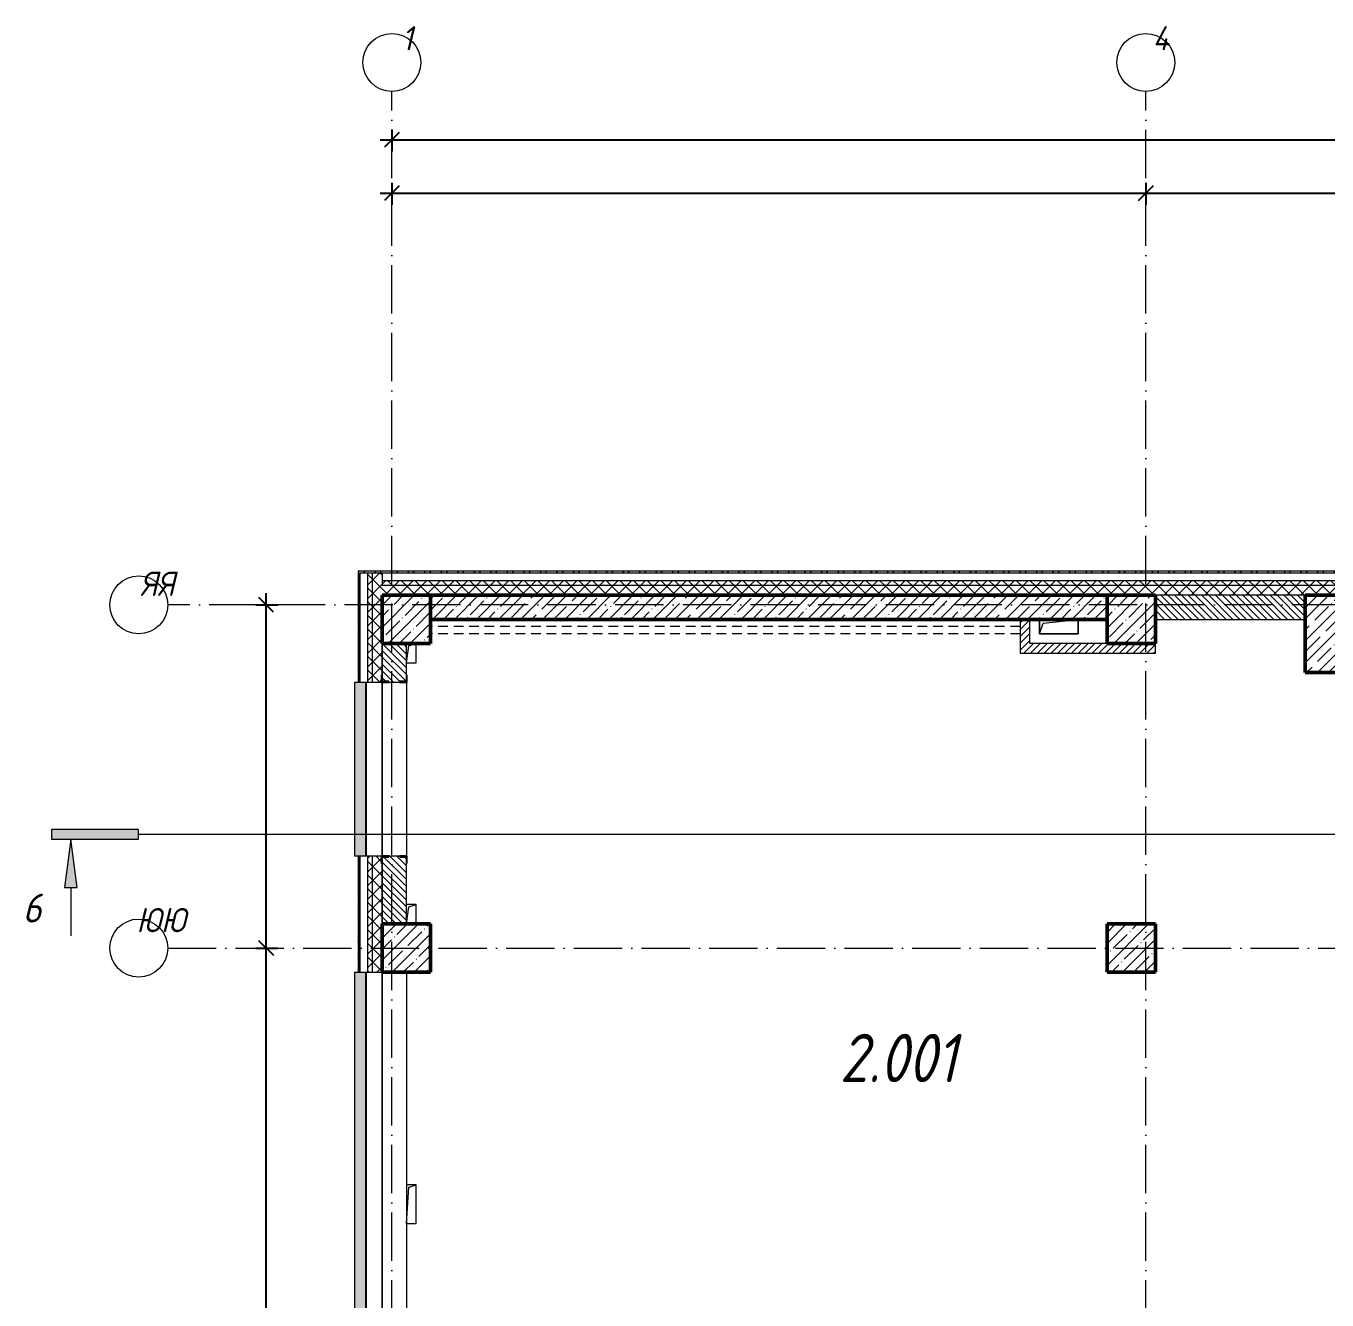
# Model space of a CAD drawing. Header units: millimetres. Extents: x -401725 to 250493, y 305116 to 802890.
# Drawn here: x -21794 to -8334, y 400295 to 413474 of the extents above; entities that cross this region are included whole.
import ezdxf

# ---------------------------------------------------------------- set-up
doc = ezdxf.new("R2010")
doc.units = ezdxf.units.MM
doc.linetypes.add('200_ШТРИХ_ш1п0_6_', pattern=[160, 100, -60])
doc.linetypes.add('50_200_ШТРИХ_1Т_ш5_п1_п1_', pattern=[700, 500, -100, 0, -100])
for name, color, linetype, lineweight in [('A-____-____-DIMS', 7, 'Continuous', 9), ('A-DETL-____-OTLN-3', 7, '200_ШТРИХ_ш1п0_6_', 9), ('A-FLOR-____-OTLN', 7, 'Continuous', 9), ('A-GENM-____-MCUT', 7, 'Continuous', 25), ('A-GENM-____-OTLN', 7, 'Continuous', 9), ('A-GENM-____-OTLN-1', 7, 'Continuous', 25), ('A-GLAZ-____-OTLN', 7, 'Continuous', 9), ('A-WALL-____-MCUT', 7, 'Continuous', 13), ('A-WALL-____-MCUT-1', 7, 'Continuous', 9), ('A-WALL-____-MCUT-2', 7, 'Continuous', 50), ('A-WALL-____-OTLN', 7, 'Continuous', 9), ('A-WALL-____-PATT-1', 7, 'Continuous', 9), ('A-WALL-FNSH-MCUT-1', 7, 'Continuous', 9), ('G-____-____-SYMB', 7, 'Continuous', 9), ('S-COLS-____-MCUT', 7, 'Continuous', 50), ('S-COLS-____-OTLN', 7, 'Continuous', 9), ('S-GRID-____-IDEN', 7, 'Continuous', 9), ('S-GRID-____-OTLN-1', 7, '50_200_ШТРИХ_1Т_ш5_п1_п1_', 9), ('Марки помещений', 7, 'Continuous', 9)]:
    doc.layers.add(name, color=color, linetype=linetype, lineweight=lineweight)
doc.layers.add('A-GLAZ-____-OTLN-1', color=7, linetype='Continuous', lineweight=9, true_color=0xc0c0c0)
doc.layers.add('G-____-____-SYMB-1', color=9, linetype='Continuous', lineweight=9, true_color=0x808080)
doc.styles.add('ISOCPEUR_I', font='isocpeui.ttf', dxfattribs={"width": 0.9, "height": 2.5})
doc.styles.add('ISOCPEUR_I_10', font='isocpeui.ttf', dxfattribs={"width": 0.9, "height": 180})
doc.styles.add('ISOCPEUR_I_2', font='isocpeui.ttf', dxfattribs={"width": 0.85, "height": 2.3})
doc.styles.add('ISOCPEUR_I_9', font='isocpeui.ttf', dxfattribs={"width": 0.9, "height": 250})
doc.dimstyles.new('ISO-2_5_0_9К_БОЛЬШОЙ_ОСИ', dxfattribs={"dimscale": 304.8, "dimtxt": 248.995294, "dimasz": 0.492126, "dimexe": 0.393701, "dimexo": 0, "dimgap": 0, "dimtad": 1, "dimdec": 0, "dimzin": 0, "dimdsep": 46, "dimtxsty": 'ISOCPEUR_I', "dimblk1": 'OBLIQUE', "dimblk2": 'OBLIQUE', "dimsah": 1, "dimcen": 0.09, "dimdle": 0.393701, "dimazin": 0, "dimtfac": 1, "dimtdec": 4, "dimtix": 1, "dimtmove": 0, "dimatfit": 3, "dimfxl": 1, "dimtvp": 1, "dimtolj": 1, "dimtzin": 0, "dimarcsym": 2})
doc.dimstyles.new('ISO-2_5_0_9К_БОЛЬШОЙ_ОСИ_2', dxfattribs={"dimscale": 304.8, "dimtxt": 248.995294, "dimasz": 0.492126, "dimexe": 0.393701, "dimexo": 0, "dimgap": 0, "dimtad": 1, "dimdec": 0, "dimzin": 0, "dimdsep": 46, "dimtxsty": 'ISOCPEUR_I_9', "dimblk1": 'OBLIQUE', "dimblk2": 'OBLIQUE', "dimsah": 1, "dimcen": 0.09, "dimdle": 0.393701, "dimazin": 0, "dimtfac": 1, "dimtdec": 4, "dimtix": 1, "dimtmove": 2, "dimatfit": 3, "dimfxl": 1, "dimtvp": 1, "dimtolj": 1, "dimtzin": 0, "dimarcsym": 2})
pattern_1 = [(45, (-15659.08, 321904.7), (-114.04925, 114.04925), []), (45, (-15545.03, 321904.7), (-114.04925, 114.04925), [201.612, -40.322, 3.353, -36.97])]
pattern_2 = [(45, (-15659.08, 321904.7), (-85.53659, 85.53659), []), (45, (-15602.06, 321904.7), (-85.53659, 85.53659), [])]
pattern_3 = [(45, (-15659.08, 321904.697), (-35.35534, 35.35534), [])]
pattern_4 = [(45, (-15659.08, 321904.7), (-70.71068, 70.71068), []), (135, (-15659.08, 321904.7), (-70.71068, -70.71068), [])]
pattern_5 = [(135, (-15659.08, 321904.697), (-35.35534, -35.35534), [])]

# ---------------------------------------------------------------- blocks, each defined once
blk = doc.blocks.new('BSC_Колонна _Прямоугольная - 500х500-V27-АР1_План отверстий 2 этажа в осях 1-64_Ю-ЯЯ')
at = {"layer": 'S-COLS-____-OTLN'}
h = blk.add_hatch(dxfattribs=at)
h.set_pattern_fill('FP_36', color=256, style=0, pattern_type=2)
h.set_pattern_definition([(45, (2200, -85431.04), (-114.04925, 114.04925), []), (45, (2314.05, -85431.04), (-114.04925, 114.04925), [201.613, -40.323, 3.353, -36.97])])
h.paths.add_polyline_path([(-250, -250), (250, -250), (250, 250), (-250, 250), (-250, 46)], flags=0)
at = {"layer": 'S-COLS-____-MCUT'}
for p, q in [((250, 250), (-250, 250)), ((-250, 250), (-250, -250)), ((250, -250), (250, 250)), ((-250, -250), (250, -250))]:
    blk.add_line(p, q, dxfattribs=at)
blk = doc.blocks.new('BSC_Колонна _Прямоугольная - 500х500-V52-АР1_План отверстий 2 этажа в осях 1-64_Ю-ЯЯ')
at = {"layer": 'S-COLS-____-OTLN'}
h = blk.add_hatch(dxfattribs=at)
h.set_pattern_fill('FP_62', color=256, style=0, pattern_type=2)
h.set_pattern_definition([(45, (2200, -82031.04), (-114.04925, 114.04925), []), (45, (2314.05, -82031.04), (-114.04925, 114.04925), [201.613, -40.323, 3.353, -36.97])])
h.paths.add_polyline_path([(-250, -250), (250, -250), (250, 250), (-250, 250), (-250, 217)], flags=0)
at = {"layer": 'S-COLS-____-MCUT'}
for p, q in [((250, 250), (-250, 250)), ((-250, 250), (-250, -250)), ((250, -250), (250, 250)), ((-250, -250), (250, -250))]:
    blk.add_line(p, q, dxfattribs=at)
blk = doc.blocks.new('BSC_Колонна _Прямоугольная - 500х500-V56-АР1_План отверстий 2 этажа в осях 1-64_Ю-ЯЯ')
at = {"layer": 'S-COLS-____-OTLN'}
h = blk.add_hatch(dxfattribs=at)
h.set_pattern_fill('FP_67', color=256, style=0, pattern_type=2)
h.set_pattern_definition([(45, (-5300, -82031.04), (-114.04925, 114.04925), []), (45, (-5185.95, -82031.04), (-114.04925, 114.04925), [201.613, -40.323, 3.353, -36.97])])
h.paths.add_polyline_path([(-250, -250), (250, -250), (250, 250), (-250, 250)], flags=0)
at = {"layer": 'S-COLS-____-MCUT'}
for p, q in [((250, 250), (-250, 250)), ((-250, 250), (-250, -250)), ((250, -250), (250, 250)), ((-250, -250), (250, -250))]:
    blk.add_line(p, q, dxfattribs=at)
blk = doc.blocks.new('BSC_Колонна _Прямоугольная - 500х800-V91-АР1_План отверстий 2 этажа в осях 1-64_Ю-ЯЯ')
at = {"layer": 'S-COLS-____-OTLN'}
h = blk.add_hatch(dxfattribs=at)
h.set_pattern_fill('FP_104', color=256, style=0, pattern_type=2)
h.set_pattern_definition([(45, (-7350, -85281.04), (-114.04925, 114.04925), []), (45, (-7235.95, -85281.04), (-114.04925, 114.04925), [201.613, -40.323, 3.353, -36.97])])
h.paths.add_polyline_path([(-250, -400), (250, -400), (250, 400), (-250, 400)], flags=0)
at = {"layer": 'S-COLS-____-MCUT'}
for p, q in [((250, 400), (-250, 400)), ((-250, 400), (-250, -400)), ((250, -400), (250, 400)), ((-250, -400), (250, -400))]:
    blk.add_line(p, q, dxfattribs=at)
blk = doc.blocks.new('Фахверк_СКБ_Уголок - 250_2700-27497298-АР1_План отверстий 2 этажа в осях 1-64_Ю-ЯЯ')
at = {"layer": 'A-GENM-____-MCUT'}
for p, q in [((200, 181), (125, 181)), ((125, 181), (125, 106)), ((131, 106), (131, 175)), ((131, 175), (200, 175)), ((200, 175), (200, 181)), ((125, 106), (131, 106)), ((131, -6), (125, -6)), ((125, -6), (125, -81)), ((125, -81), (200, -81)), ((131, -75), (131, -6)), ((200, -75), (131, -75)), ((200, -81), (200, -75))]:
    blk.add_line(p, q, dxfattribs=at)
blk = doc.blocks.new('AR_Отверстие прямоугольное _в плите_ - AR_Отверстие прямоугольное _в плите_-30459225-АР1_План отверстий 2 этажа в осях 1-64_Ю-ЯЯ')
at = {"layer": 'A-GENM-____-OTLN'}
for p, q in [((-200, 75), (-200, -75)), ((-200, -75), (-163, 37)), ((-163, 37), (200, 75)), ((200, -75), (200, 75)), ((-200, -75), (200, -75))]:
    blk.add_line(p, q, dxfattribs=at)
blk = doc.blocks.new('AR_Отверстие прямоугольное _в плите_ - AR_Отверстие прямоугольное _в плите_-30510733-АР1_План отверстий 2 этажа в осях 1-64_Ю-ЯЯ')
at = {"layer": 'A-GENM-____-OTLN'}
for p, q in [((-50, -100), (-25, 75)), ((-25, 75), (50, 100)), ((50, -100), (50, 100)), ((-50, -100), (50, -100))]:
    blk.add_line(p, q, dxfattribs=at)
blk = doc.blocks.new('AR_Отверстие прямоугольное _в плите_ - AR_Отверстие прямоугольное _в плите_-30510902-АР1_План отверстий 2 этажа в осях 1-64_Ю-ЯЯ')
at = {"layer": 'A-GENM-____-OTLN'}
for p, q in [((50, 200), (-50, 200)), ((-50, -200), (-25, 175)), ((-25, 175), (50, 200)), ((50, -200), (50, 200)), ((-50, -200), (50, -200))]:
    blk.add_line(p, q, dxfattribs=at)
blk = doc.blocks.new('AR_Отверстие прямоугольное _в плите_ - AR_Отверстие прямоугольное _в плите_-V177-АР1_План отверстий 2 этажа в осях 1-64_Ю-ЯЯ')
at = {"layer": 'A-GENM-____-OTLN'}
for p, q in [((50, 100), (-50, 100)), ((-50, -100), (-25, 75)), ((-25, 75), (50, 100)), ((50, -100), (50, 100))]:
    blk.add_line(p, q, dxfattribs=at)
blk = doc.blocks.new('Отлив_СКБ - Отлив витража_120_НВФ-31885689-АР1_План отверстий 2 этажа в осях 1-64_Ю-ЯЯ')
at = {"layer": 'A-GLAZ-____-OTLN-1'}
for points in [[(1800, 2), (1800, 120), (0, 120), (0, 2), (737, 2)], [(1800, 0), (1800, 2), (0, 2), (0, 0), (737, 0)]]:
    blk.add_hatch(color=256, dxfattribs=at).paths.add_polyline_path(points, flags=0)
at = {"layer": 'A-GLAZ-____-OTLN'}
for p, q in [((0, 83), (0, 120)), ((1800, 120), (0, 120)), ((0, 2), (1800, 2)), ((1800, 120), (1800, 83)), ((1800, 0), (0, 0))]:
    blk.add_line(p, q, dxfattribs=at)
blk = doc.blocks.new('Отлив_СКБ - Отлив витража_120_НВФ-31886035-АР1_План отверстий 2 этажа в осях 1-64_Ю-ЯЯ')
at = {"layer": 'A-GLAZ-____-OTLN-1'}
for points in [[(0, 83), (0, 2), (4800, 2), (4800, 120), (0, 120)], [(0, 0), (4800, 0), (4800, 2), (0, 2)]]:
    blk.add_hatch(color=256, dxfattribs=at).paths.add_polyline_path(points, flags=0)
at = {"layer": 'A-GLAZ-____-OTLN'}
for p, q in [((0, 83), (0, 120)), ((4800, 120), (0, 120)), ((0, 2), (4800, 2)), ((4800, 120), (4800, 83)), ((4800, 0), (0, 0))]:
    blk.add_line(p, q, dxfattribs=at)
blk = doc.blocks.new('Ось сетки - Круг_Ø6_00__ISO-2_5_0_9K_-25732049-АР1_План отверстий 2 этажа в осях 1-64_Ю-ЯЯ')
at = {"layer": 'S-GRID-____-IDEN'}
blk.add_circle((0, 0), 3, dxfattribs=at)
blk = doc.blocks.new('Разрез - Заголовок разреза-10218885-АР1_План отверстий 2 этажа в осях 1-64_Ю-ЯЯ')
at = {"layer": 'G-____-____-SYMB'}
for points in [[(0, 0.5), (0, -0.5), (-9, -0.5), (-9, 0.5)], [(-6.34, -5.5), (-7.66, -5.5), (-7, -0.5)]]:
    blk.add_hatch(color=256, dxfattribs=at).paths.add_polyline_path(points, flags=0)
for p, q in [((0, 0.5), (-9, 0.5)), ((-9, 0.5), (-9, -0.5)), ((0, -0.5), (0, 0.5)), ((-9, -0.5), (0, -0.5)), ((-7, -0.5), (-7.66, -5.5)), ((-6.34, -5.5), (-7, -0.5)), ((-7.66, -5.5), (-6.34, -5.5)), ((-7, -5.5), (-7, -10.5))]:
    blk.add_line(p, q, dxfattribs=at)
blk = doc.blocks.new('_Oblique')
at = {"color": 0, "linetype": 'ByBlock', "lineweight": -2}
blk.add_line((-0.5, -0.5), (0.5, 0.5), dxfattribs=at)
blk = doc.blocks.new('*D8851')
at = {"layer": 'A-____-____-DIMS', "color": 0, "lineweight": -2, "transparency": 16777216}
for p, q in [((-19310, 399566), (-19310, 404056)), ((-19417, 403936), (-19190, 403936)), ((-19417, 399686), (-19190, 399686))]:
    blk.add_line(p, q, dxfattribs=at)
at = {"layer": 'Defpoints', "color": 0, "transparency": 16777216}
for p in [(-19417, 403936), (-19310, 403936), (-19417, 399686)]:
    blk.add_point(p, dxfattribs=at)
at = {"layer": 'A-____-____-DIMS', "color": 0, "lineweight": -2, "transparency": 16777216, "xscale": 150, "yscale": 150, "zscale": 150}
for p, rotation in [((-19310, 403936), 90), ((-19310, 399686), 270)]:
    blk.add_blockref('_Oblique', p, dxfattribs=dict(at, rotation=rotation))
at = {"layer": 'A-____-____-DIMS', "color": 0, "transparency": 16777216, "insert": (-19312, 401811), "char_height": 2.5, "width": 781.46, "attachment_point": 5, "rotation": 90, "style": 'ISOCPEUR_I'}
blk.add_mtext('\\A1;4250', dxfattribs=at)
blk = doc.blocks.new('*D8852')
at = {"layer": 'A-____-____-DIMS', "color": 0, "lineweight": -2, "transparency": 16777216}
for p, q in [((-19310, 403816), (-19310, 407606)), ((-19417, 407486), (-19190, 407486)), ((-19417, 403936), (-19190, 403936))]:
    blk.add_line(p, q, dxfattribs=at)
at = {"layer": 'Defpoints', "color": 0, "transparency": 16777216}
for p in [(-19417, 407486), (-19310, 407486), (-19417, 403936)]:
    blk.add_point(p, dxfattribs=at)
at = {"layer": 'A-____-____-DIMS', "color": 0, "lineweight": -2, "transparency": 16777216, "xscale": 150, "yscale": 150, "zscale": 150}
for p, rotation in [((-19310, 407486), 90), ((-19310, 403936), 270)]:
    blk.add_blockref('_Oblique', p, dxfattribs=dict(at, rotation=rotation))
at = {"layer": 'A-____-____-DIMS', "color": 0, "transparency": 16777216, "insert": (-19312, 405711), "char_height": 2.5, "width": 758.48, "attachment_point": 5, "rotation": 90, "style": 'ISOCPEUR_I'}
blk.add_mtext('\\A1;3550', dxfattribs=at)
blk = doc.blocks.new('*D8853')
at = {"layer": 'A-____-____-DIMS', "color": 0, "lineweight": -2, "transparency": 16777216}
for p, q in [((-18009, 411851), (-18009, 411625)), ((-10209, 411851), (-10209, 411625)), ((-18129, 411745), (-10089, 411745))]:
    blk.add_line(p, q, dxfattribs=at)
at = {"layer": 'Defpoints', "color": 0, "transparency": 16777216}
for p in [(-18009, 411851), (-10209, 411851), (-10209, 411745)]:
    blk.add_point(p, dxfattribs=at)
at = {"layer": 'A-____-____-DIMS', "color": 0, "lineweight": -2, "transparency": 16777216, "xscale": 150, "yscale": 150, "zscale": 150, "rotation": 180}
blk.add_blockref('_Oblique', (-18009, 411745), dxfattribs=at)
at = {"layer": 'A-____-____-DIMS', "color": 0, "lineweight": -2, "transparency": 16777216, "xscale": 150, "yscale": 150, "zscale": 150}
blk.add_blockref('_Oblique', (-10209, 411745), dxfattribs=at)
at = {"layer": 'A-____-____-DIMS', "color": 0, "transparency": 16777216, "insert": (-14109, 411746), "char_height": 2.5, "width": 758.48, "attachment_point": 5, "style": 'ISOCPEUR_I'}
blk.add_mtext('\\A1;7800', dxfattribs=at)
blk = doc.blocks.new('*D8854')
at = {"layer": 'A-____-____-DIMS', "color": 0, "lineweight": -2, "transparency": 16777216}
for p, q in [((-10209, 411851), (-10209, 411625)), ((-7909, 411851), (-7909, 411625)), ((-10329, 411745), (-7789, 411745))]:
    blk.add_line(p, q, dxfattribs=at)
at = {"layer": 'Defpoints', "color": 0, "transparency": 16777216}
for p in [(-10209, 411851), (-7909, 411851), (-7909, 411745)]:
    blk.add_point(p, dxfattribs=at)
at = {"layer": 'A-____-____-DIMS', "color": 0, "lineweight": -2, "transparency": 16777216, "xscale": 150, "yscale": 150, "zscale": 150, "rotation": 180}
blk.add_blockref('_Oblique', (-10209, 411745), dxfattribs=at)
at = {"layer": 'A-____-____-DIMS', "color": 0, "lineweight": -2, "transparency": 16777216, "xscale": 150, "yscale": 150, "zscale": 150}
blk.add_blockref('_Oblique', (-7909, 411745), dxfattribs=at)
at = {"layer": 'A-____-____-DIMS', "color": 0, "transparency": 16777216, "insert": (-9059, 411746), "char_height": 2.5, "width": 758.48, "attachment_point": 5, "style": 'ISOCPEUR_I'}
blk.add_mtext('\\A1;2300', dxfattribs=at)
blk = doc.blocks.new('*D8979')
at = {"layer": 'A-____-____-DIMS', "color": 0, "lineweight": -2, "transparency": 16777216}
for p, q in [((-18129, 412297), (33224, 412297)), ((-18009, 412403), (-18009, 412177)), ((85611, 412297), (34103, 412297)), ((85491, 412403), (85491, 412177))]:
    blk.add_line(p, q, dxfattribs=at)
at = {"layer": 'Defpoints', "color": 0, "transparency": 16777216}
for p in [(-18009, 412403), (85491, 412403), (85491, 412297)]:
    blk.add_point(p, dxfattribs=at)
at = {"layer": 'A-____-____-DIMS', "color": 0, "lineweight": -2, "transparency": 16777216, "xscale": 150, "yscale": 150, "zscale": 150, "rotation": 180}
blk.add_blockref('_Oblique', (-18009, 412297), dxfattribs=at)
at = {"layer": 'A-____-____-DIMS', "color": 0, "lineweight": -2, "transparency": 16777216, "xscale": 150, "yscale": 150, "zscale": 150}
blk.add_blockref('_Oblique', (85491, 412297), dxfattribs=at)
at = {"layer": 'A-____-____-DIMS', "color": 0, "transparency": 16777216, "insert": (33124, 412624), "char_height": 250, "width": 1080.26, "attachment_point": 1, "line_spacing_factor": 1.149209, "style": 'ISOCPEUR_I_9'}
blk.add_mtext('\\A1;103500', dxfattribs=at)

msp = doc.modelspace()

# ---------------------------------------------------------------- hatches: boundary and pattern name
at = {"layer": 'A-WALL-____-PATT-1'}
h = msp.add_hatch(dxfattribs=at)
h.set_pattern_fill('FP_3', color=256, style=0, pattern_type=2)
h.set_pattern_definition(pattern_2)
h.paths.add_polyline_path([(-18359.0813, 394765.7392), (-18339.0813, 394765.7392), (-18339.0813, 395885.7392), (-18359.0813, 395885.7392), (-18359.0813, 395273.4125)], flags=0)
h.paths.add_polyline_path([(-18339.0813, 397685.7392), (-18339.0813, 398885.7392), (-18359.0813, 398885.7392), (-18359.0813, 397685.7392)], flags=0)
h.paths.add_polyline_path([(-18339.0813, 403685.7392), (-18339.0813, 404885.7392), (-18359.0813, 404885.7392), (-18359.0813, 403685.7392)], flags=0)
h.paths.add_polyline_path([(-18339.0813, 406685.7392), (-18339.0813, 407835.7392), (-18359.0813, 407835.7392), (-18359.0813, 406685.7392)], flags=0)
h = msp.add_hatch(dxfattribs=at)
h.set_pattern_fill('FP_3', color=256, style=0, pattern_type=2)
h.set_pattern_definition(pattern_2)
h.paths.add_polyline_path([(8208.4187, 407815.7392), (8208.4187, 407835.7392), (4470.9187, 407835.7392), (4470.9187, 407815.7392), (8186.9966, 407815.7392)], flags=0)
h.paths.add_polyline_path([(-5029.0813, 407815.7392), (-5029.0813, 407835.7392), (-18339.0813, 407835.7392), (-18339.0813, 407815.7392), (-5069.2584, 407815.7392)], flags=0)
h = msp.add_hatch(dxfattribs=at)
h.set_pattern_fill('FP_1', color=256, style=0, pattern_type=2)
h.set_pattern_definition(pattern_4)
h.paths.add_polyline_path([(-18209.0813, 394935.7392), (-18209.0813, 395885.7392), (-18259.0813, 395885.7392), (-18259.0813, 394935.7392)], flags=0)
h.paths.add_polyline_path([(-18209.0813, 397685.7392), (-18209.0813, 398885.7392), (-18259.0813, 398885.7392), (-18259.0813, 397685.7392)], flags=0)
h.paths.add_polyline_path([(-18209.0813, 403685.7392), (-18209.0813, 404885.7392), (-18259.0813, 404885.7392), (-18259.0813, 403685.7392)], flags=0)
h.paths.add_polyline_path([(-18209.0813, 406685.7392), (-18209.0813, 407815.7392), (-18259.0813, 407815.7392), (-18259.0813, 406685.7392)], flags=0)
h = msp.add_hatch(dxfattribs=at)
h.set_pattern_fill('FP_1', color=256, style=0, pattern_type=2)
h.set_pattern_definition(pattern_4)
h.paths.add_polyline_path([(-18109.0813, 394935.7392), (-18109.0813, 395810.7392), (-18115.0813, 395810.7392), (-18115.0813, 395885.7392), (-18209.0813, 395885.7392), (-18209.0813, 394935.7392)], flags=0)
h.paths.add_polyline_path([(-18115.0813, 397685.7392), (-18115.0813, 397760.7392), (-18109.0813, 397760.7392), (-18109.0813, 398810.7392), (-18115.0813, 398810.7392), (-18115.0813, 398885.7392), (-18209.0813, 398885.7392), (-18209.0813, 397685.7392)], flags=0)
h.paths.add_polyline_path([(-18209.0813, 403685.7392), (-18109.0813, 403685.7392), (-18109.0813, 404810.7392), (-18115.0813, 404810.7392), (-18115.0813, 404885.7392), (-18209.0813, 404885.7392), (-18209.0813, 404152.6805)], flags=0)
h.paths.add_polyline_path([(-18115.0813, 406685.7392), (-18115.0813, 406760.7392), (-18109.0813, 406760.7392), (-18109.0813, 407815.7392), (-18209.0813, 407815.7392), (-18209.0813, 406685.7392)], flags=0)
h = msp.add_hatch(dxfattribs=at)
h.set_pattern_fill('FP_1', color=256, style=0, pattern_type=2)
h.set_pattern_definition(pattern_4)
h.paths.add_polyline_path([(4470.9187, 407685.7392), (8040.9187, 407685.7392), (8040.9187, 407735.7392), (4470.9187, 407735.7392)], flags=0)
h.paths.add_polyline_path([(-5069.2584, 407685.7392), (-5029.0813, 407685.7392), (-5029.0813, 407735.7392), (-18109.0813, 407735.7392), (-18109.0813, 407685.7392), (-8604.2597, 407685.7392)], flags=0)
h = msp.add_hatch(dxfattribs=at)
h.set_pattern_fill('FP_1', color=256, style=0, pattern_type=2)
h.set_pattern_definition(pattern_4)
h.paths.add_polyline_path([(7340.9187, 407585.7392), (8040.9187, 407585.7392), (8040.9187, 407685.7392), (4470.9187, 407685.7392), (4470.9187, 407591.7392), (4545.9187, 407591.7392), (4545.9187, 407585.7392), (7303.2463, 407585.7392)], flags=0)
h.paths.add_polyline_path([(-5759.0813, 407585.7392), (-5104.0813, 407585.7392), (-5104.0813, 407591.7392), (-5029.0813, 407591.7392), (-5029.0813, 407685.7392), (-18109.0813, 407685.7392), (-18109.0813, 407585.7392), (-6259.0813, 407585.7392)], flags=0)
h = msp.add_hatch(dxfattribs=at)
h.set_pattern_fill('FP_13', color=256, style=0, pattern_type=2)
h.set_pattern_definition(pattern_1)
h.paths.add_polyline_path([(-11409.0813, 407335.7392), (-10609.0813, 407335.7392), (-10609.0813, 407585.7392), (-17609.0813, 407585.7392), (-17609.0813, 407335.7392), (-11509.0813, 407335.7392)], flags=0)
h = msp.add_hatch(dxfattribs=at)
h.set_pattern_fill('FP_6', color=256, style=0, pattern_type=2)
h.set_pattern_definition(pattern_5)
h.paths.add_polyline_path([(-10109.0813, 407335.7392), (-8559.0813, 407335.7392), (-8559.0813, 407585.7392), (-10109.0813, 407585.7392)], flags=0)
h = msp.add_hatch(dxfattribs=at)
h.set_pattern_fill('FP_5', color=256, style=0, pattern_type=2)
h.set_pattern_definition(pattern_3)
h.paths.add_polyline_path([(-11409.0813, 406985.7392), (-11409.0813, 407335.7392), (-11509.0813, 407335.7392), (-11509.0813, 406985.7392)], flags=0)
h = msp.add_hatch(dxfattribs=at)
h.set_pattern_fill('FP_6', color=256, style=0, pattern_type=2)
h.set_pattern_definition(pattern_5)
h.paths.add_polyline_path([(-17859.0813, 404185.7392), (-17859.0813, 404879.7392), (-17928.0813, 404879.7392), (-17928.0813, 404885.7392), (-18040.0813, 404885.7392), (-18040.0813, 404879.7392), (-18109.0813, 404879.7392), (-18109.0813, 404185.7392)], flags=0)
h.paths.add_polyline_path([(-17928.0813, 406685.7392), (-17928.0813, 406691.7392), (-17859.0813, 406691.7392), (-17859.0813, 407085.7392), (-18109.0813, 407085.7392), (-18109.0813, 406691.7392), (-18040.0813, 406691.7392), (-18040.0813, 406685.7392)], flags=0)
h = msp.add_hatch(dxfattribs=at)
h.set_pattern_fill('FP_5', color=256, style=0, pattern_type=2)
h.set_pattern_definition(pattern_3)
h.paths.add_polyline_path([(-10109.0813, 406985.7392), (-10109.0813, 407085.7392), (-11409.0813, 407085.7392), (-11409.0813, 406985.7392)], flags=0)
at = {"layer": 'S-COLS-____-OTLN'}
h = msp.add_hatch(dxfattribs=at)
h.set_pattern_fill('FP_13', color=256, style=0, pattern_type=2)
h.set_pattern_definition(pattern_1)
h.paths.add_polyline_path([(-10109.0813, 407085.7392), (-10109.0813, 407585.7392), (-10609.0813, 407585.7392), (-10609.0813, 407085.7392)], flags=0)

# ---------------------------------------------------------------- linework, layer by layer
at = {"layer": 'A-DETL-____-OTLN-3'}
for p, q in [((-11509.0813, 407260.7392), (-17609.0813, 407260.7392)), ((-11509.0813, 407185.7392), (-17609.0813, 407185.7392))]:
    msp.add_line(p, q, dxfattribs=at)
at = {"layer": 'A-FLOR-____-OTLN'}
for p, q in [((-11309.0813, 407185.7392), (-11309.0813, 407335.7392)), ((-10909.0813, 407335.7392), (-10909.0813, 407185.7392)), ((-10909.0813, 407185.7392), (-11309.0813, 407185.7392))]:
    msp.add_line(p, q, dxfattribs=at)
at = {"layer": 'A-WALL-____-MCUT'}
for p, q in [((-5029.0813, 407815.7392), (-18339.0813, 407815.7392)), ((-18339.0813, 407815.7392), (-18339.0813, 406685.7392)), ((-18339.0813, 406685.7392), (-18339.0813, 407815.7392)), ((-8559.0813, 407585.7392), (-10609.0813, 407585.7392)), ((-10109.0813, 407585.7392), (-10109.0813, 407335.7392)), ((-10109.0813, 407335.7392), (-8559.0813, 407335.7392)), ((-17859.0813, 406760.7392), (-17859.0813, 407085.7392)), ((-18339.0813, 406685.7392), (-18115.0813, 406685.7392)), ((-18040.0813, 406685.7392), (-17928.0813, 406685.7392)), ((-18115.0813, 404885.7392), (-18339.0813, 404885.7392)), ((-18339.0813, 404885.7392), (-18339.0813, 403685.7392)), ((-18339.0813, 403685.7392), (-18339.0813, 404885.7392)), ((-17928.0813, 404885.7392), (-18040.0813, 404885.7392)), ((-17859.0813, 404185.7392), (-17859.0813, 404810.7392)), ((-18339.0813, 403685.7392), (-18109.0813, 403685.7392))]:
    msp.add_line(p, q, dxfattribs=at)
at = {"layer": 'A-WALL-____-MCUT-1'}
for p, q in [((-18259.0813, 406685.7392), (-18259.0813, 407815.7392)), ((-18209.0813, 406685.7392), (-18209.0813, 407815.7392)), ((-18109.0813, 407815.7392), (-18109.0813, 407685.7392)), ((-5029.0813, 407735.7392), (-18109.0813, 407735.7392)), ((-5029.0813, 407685.7392), (-18109.0813, 407685.7392)), ((-18109.0813, 407085.7392), (-18109.0813, 406760.7392)), ((-18109.0813, 406760.7392), (-18109.0813, 407085.7392)), ((-18259.0813, 403685.7392), (-18259.0813, 404885.7392)), ((-18209.0813, 403685.7392), (-18209.0813, 404885.7392)), ((-18109.0813, 404810.7392), (-18109.0813, 404185.7392)), ((-18109.0813, 404185.7392), (-18109.0813, 404810.7392))]:
    msp.add_line(p, q, dxfattribs=at)
at = {"layer": 'A-WALL-____-MCUT-2'}
for p, q in [((-10609.0813, 407585.7392), (-17609.0813, 407585.7392)), ((-10609.0813, 407335.7392), (-10609.0813, 407585.7392)), ((-17609.0813, 407335.7392), (-10609.0813, 407335.7392))]:
    msp.add_line(p, q, dxfattribs=at)
at = {"layer": 'A-WALL-____-OTLN'}
for p, q in [((-18109.0813, 404885.7392), (-18109.0813, 406685.7392)), ((-18109.0813, 406685.7392), (-18109.0813, 404885.7392)), ((-17859.0813, 406685.7392), (-17859.0813, 404885.7392)), ((-18109.0813, 398885.7392), (-18109.0813, 403685.7392)), ((-18109.0813, 403685.7392), (-18109.0813, 398885.7392)), ((-17859.0813, 403685.7392), (-17859.0813, 398885.7392))]:
    msp.add_line(p, q, dxfattribs=at)
at = {"layer": 'A-WALL-FNSH-MCUT-1'}
for p, q in [((-5029.0813, 407835.7392), (-18359.0813, 407835.7392)), ((-18359.0813, 407835.7392), (-18359.0813, 406685.7392)), ((-11509.0813, 407335.7392), (-11509.0813, 406985.7392)), ((-11409.0813, 407085.7392), (-11409.0813, 407335.7392)), ((-10109.0813, 407085.7392), (-11409.0813, 407085.7392)), ((-10109.0813, 406985.7392), (-10109.0813, 407085.7392)), ((-11509.0813, 406985.7392), (-10109.0813, 406985.7392)), ((-18359.0813, 406685.7392), (-18339.0813, 406685.7392)), ((-18359.0813, 404885.7392), (-18359.0813, 403685.7392)), ((-18339.0813, 404885.7392), (-18359.0813, 404885.7392)), ((-18359.0813, 403685.7392), (-18339.0813, 403685.7392))]:
    msp.add_line(p, q, dxfattribs=at)
at = {"layer": 'G-____-____-SYMB-1'}
msp.add_line((-20629.7043, 405113.7498), (88870.1843, 405113.7498), dxfattribs=at)
at = {"layer": 'S-COLS-____-MCUT'}
for p, q in [((-10109.0813, 407585.7392), (-10609.0813, 407585.7392)), ((-10609.0813, 407585.7392), (-10609.0813, 407085.7392)), ((-10109.0813, 407085.7392), (-10109.0813, 407585.7392)), ((-10609.0813, 407085.7392), (-10109.0813, 407085.7392))]:
    msp.add_line(p, q, dxfattribs=at)
at = {"layer": 'S-GRID-____-OTLN-1'}
for p, q in [((-18009.0813, 374796.285), (-18009.0813, 412797.5486)), ((-10209.0813, 374796.285), (-10209.0813, 412797.5486)), ((88415.3253, 407485.7392), (-20327.8515, 407485.7392)), ((-20327.8515, 403935.7392), (88415.3253, 403935.7392))]:
    msp.add_line(p, q, dxfattribs=at)

# ---------------------------------------------------------------- block references
at = {"layer": 'A-GENM-____-OTLN'}
for name, p in [('AR_Отверстие прямоугольное _в плите_ - AR_Отверстие прямоугольное _в плите_-30459225-АР1_План отверстий 2 этажа в осях 1-64_Ю-ЯЯ', (-11109.0813, 407260.7392)), ('AR_Отверстие прямоугольное _в плите_ - AR_Отверстие прямоугольное _в плите_-30510733-АР1_План отверстий 2 этажа в осях 1-64_Ю-ЯЯ', (-17809.0813, 406985.7392)), ('AR_Отверстие прямоугольное _в плите_ - AR_Отверстие прямоугольное _в плите_-V177-АР1_План отверстий 2 этажа в осях 1-64_Ю-ЯЯ', (-17809.0813, 404285.7392)), ('AR_Отверстие прямоугольное _в плите_ - AR_Отверстие прямоугольное _в плите_-30510902-АР1_План отверстий 2 этажа в осях 1-64_Ю-ЯЯ', (-17809.0813, 401285.7392))]:
    msp.add_blockref(name, p, dxfattribs=at)
at = {"layer": 'A-GENM-____-OTLN-1'}
for p, rotation in [((-17934.0813, 406560.7392), 89.99999999999991), ((-18034.0813, 405010.7392), 269.9999999999999)]:
    msp.add_blockref('Фахверк_СКБ_Уголок - 250_2700-27497298-АР1_План отверстий 2 этажа в осях 1-64_Ю-ЯЯ', p, dxfattribs=dict(at, rotation=rotation))
at = {"layer": 'A-GLAZ-____-OTLN', "rotation": 90}
for name, p in [('Отлив_СКБ - Отлив витража_120_НВФ-31885689-АР1_План отверстий 2 этажа в осях 1-64_Ю-ЯЯ', (-18276.0813, 404885.7392)), ('Отлив_СКБ - Отлив витража_120_НВФ-31886035-АР1_План отверстий 2 этажа в осях 1-64_Ю-ЯЯ', (-18276.0813, 398885.7392))]:
    msp.add_blockref(name, p, dxfattribs=at)
at = {"layer": 'G-____-____-SYMB', "xscale": 99.99999999999993, "yscale": 99.99999999999993, "zscale": 99.99999999999993}
msp.add_blockref('Разрез - Заголовок разреза-10218885-АР1_План отверстий 2 этажа в осях 1-64_Ю-ЯЯ', (-20629.7043, 405113.7498), dxfattribs=at)
at = {"layer": 'S-COLS-____-OTLN'}
for name, p in [('BSC_Колонна _Прямоугольная - 500х500-V27-АР1_План отверстий 2 этажа в осях 1-64_Ю-ЯЯ', (-17859.0813, 407335.7392)), ('BSC_Колонна _Прямоугольная - 500х800-V91-АР1_План отверстий 2 этажа в осях 1-64_Ю-ЯЯ', (-8309.0813, 407185.7392)), ('BSC_Колонна _Прямоугольная - 500х500-V52-АР1_План отверстий 2 этажа в осях 1-64_Ю-ЯЯ', (-17859.0813, 403935.7392)), ('BSC_Колонна _Прямоугольная - 500х500-V56-АР1_План отверстий 2 этажа в осях 1-64_Ю-ЯЯ', (-10359.0813, 403935.7392))]:
    msp.add_blockref(name, p, dxfattribs=at)
at = {"layer": 'S-GRID-____-IDEN', "xscale": 99.99999999999993, "yscale": 99.99999999999993, "zscale": 99.99999999999993}
for p in [(-18009.0813, 413097.5486), (-10209.0813, 413097.5486)]:
    msp.add_blockref('Ось сетки - Круг_Ø6_00__ISO-2_5_0_9K_-25732049-АР1_План отверстий 2 этажа в осях 1-64_Ю-ЯЯ', p, dxfattribs=at)
for p, rotation in [((-20627.8515, 407485.7392), 89.9999999999998), ((-20627.8515, 403935.7392), 269.9999999999995)]:
    msp.add_blockref('Ось сетки - Круг_Ø6_00__ISO-2_5_0_9K_-25732049-АР1_План отверстий 2 этажа в осях 1-64_Ю-ЯЯ', p, dxfattribs=dict(at, rotation=rotation))

# ---------------------------------------------------------------- texts
at = {"layer": 'G-____-____-SYMB', "insert": (-21829.4708, 404499.9434), "char_height": 300, "width": 256.54, "attachment_point": 1, "style": 'ISOCPEUR_I_10'}
msp.add_mtext('\\fISOCPEUR|b0|i1|c204|p34|;6', dxfattribs=at)
at = {"layer": 'S-GRID-____-IDEN', "char_height": 250, "attachment_point": 1, "style": 'ISOCPEUR_I_9'}
for s, insert, width in [('\\fISOCPEUR|b0|i1|c204|p34|;\\W.9;1', (-17905.2445, 413473.5769), 144.30375), ('\\fISOCPEUR|b0|i1|c204|p34|;\\W.9;4', (-10138.0945, 413473.5769), 223.670812), ('ЯЯ', (-20611.2568, 407829.0687), 447.341625), ('ЮЮ', (-20651.9659, 404349.6253), 533.923875)]:
    msp.add_mtext(s, dxfattribs=dict(at, insert=insert, width=width))
at = {"layer": 'Марки помещений', "insert": (-13375.5263, 403048.8149), "char_height": 500, "width": 737.5525, "attachment_point": 1, "style": 'ISOCPEUR_I_2'}
msp.add_mtext('2.001', dxfattribs=at)

# ---------------------------------------------------------------- dimensions: what is measured, and where the dimension line sits
at = {"layer": 'A-____-____-DIMS'}
dim = msp.add_linear_dim(base=(85490.9187, 412297.3658), p1=(-18009.0813, 412403.4318), p2=(85490.9187, 412403.4318), dimstyle='ISO-2_5_0_9К_БОЛЬШОЙ_ОСИ_2', override={"dimpost": '<>', "dimfxl": 103500}, dxfattribs=at)
dim.commit()
dim.dimension.update_dxf_attribs({"geometry": '*D8979', "text_midpoint": (33663.769, 412457.313), "dimtype": 160})
for base, p1, p2, override, picture, middle in [((-10209.0813, 411745.1465), (-18009.0813, 411851.2125), (-10209.0813, 411851.2125), {"dimpost": '<>', "dimfxl": 7800}, '*D8853', (-14109.0813, 411746.4126)), ((-7909.0813, 411745.1465), (-10209.0813, 411851.2125), (-7909.0813, 411851.2125), {"dimpost": '<>', "dimfxl": 2300}, '*D8854', (-9059.0813, 411746.3965))]:
    dim = msp.add_linear_dim(base=base, p1=p1, p2=p2, dimstyle='ISO-2_5_0_9К_БОЛЬШОЙ_ОСИ', override=override, dxfattribs=at)
    dim.commit()
    dim.dimension.update_dxf_attribs({"geometry": picture, "text_midpoint": middle})
for base, p1, p2, override, picture, middle in [((-19310.4769, 407485.7392), (-19416.5429, 403935.7392), (-19416.5429, 407485.7392), {"dimpost": '<>', "dimfxl": 3550}, '*D8852', (-19311.7269, 405710.7392)), ((-19310.4769, 403935.7392), (-19416.5429, 399685.7392), (-19416.5429, 403935.7392), {"dimpost": '<>', "dimfxl": 4250}, '*D8851', (-19311.7269, 401810.7392))]:
    dim = msp.add_linear_dim(base=base, p1=p1, p2=p2, angle=90, dimstyle='ISO-2_5_0_9К_БОЛЬШОЙ_ОСИ', override=override, dxfattribs=at)
    dim.commit()
    dim.dimension.update_dxf_attribs({"geometry": picture, "text_midpoint": middle})

doc.saveas('drawing.dxf')
